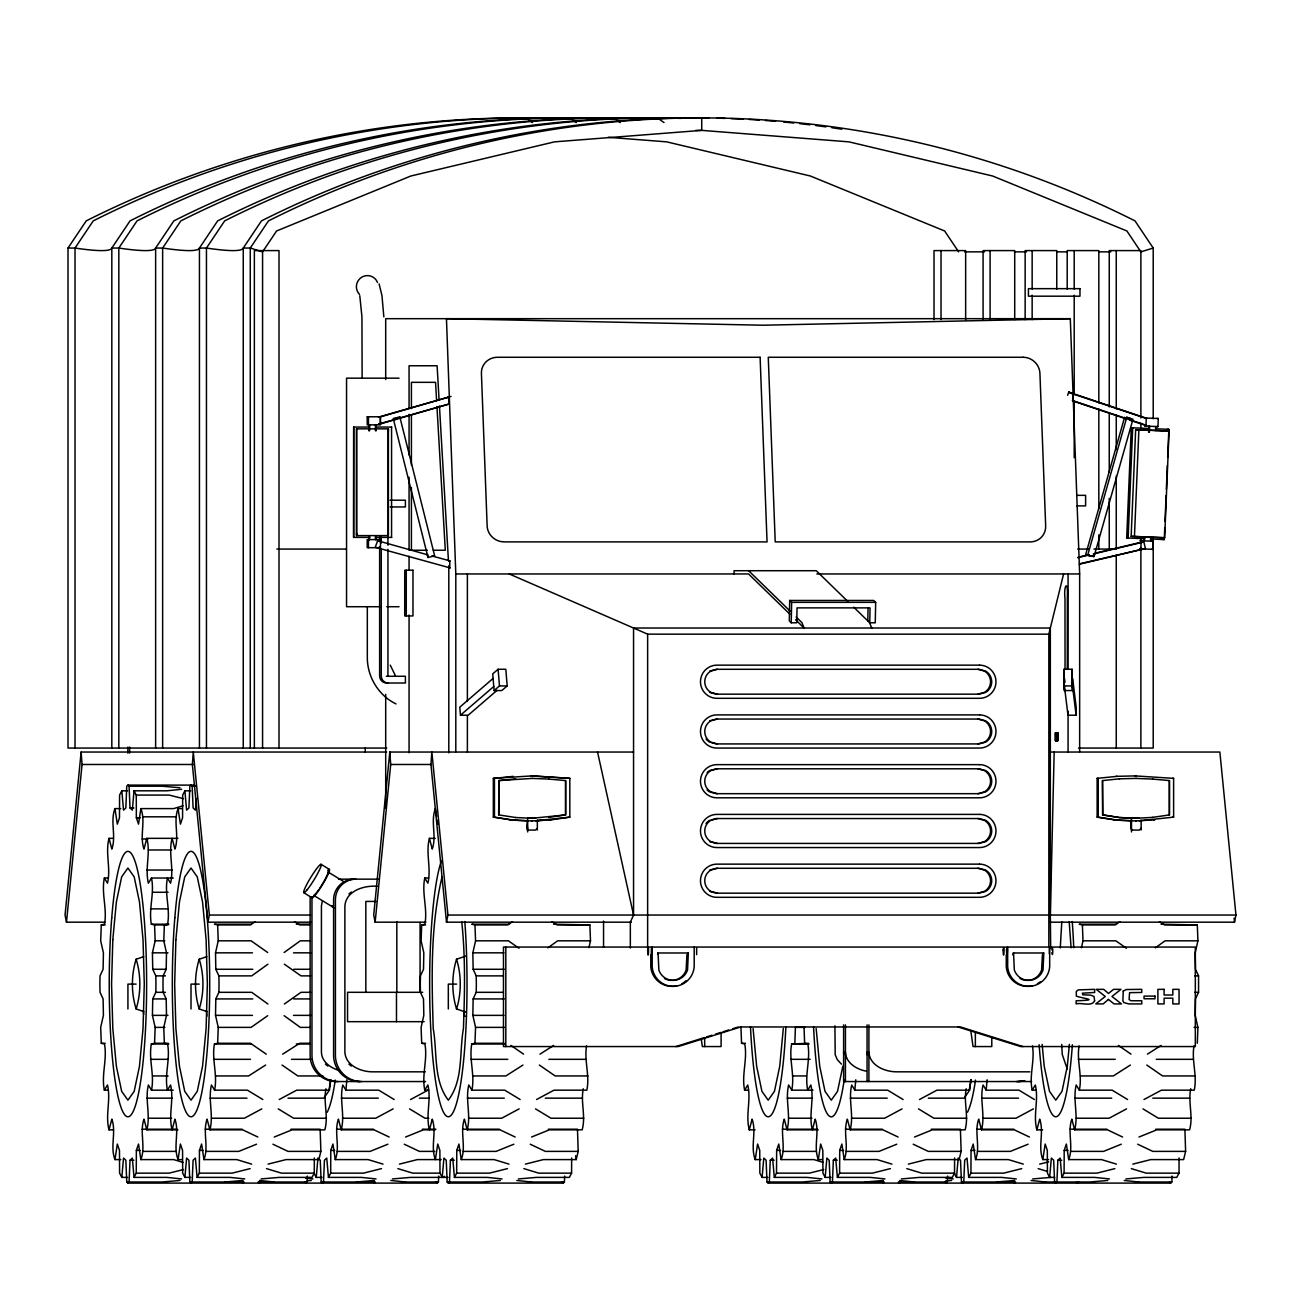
<?xml version="1.0" encoding="UTF-8"?>
<svg xmlns="http://www.w3.org/2000/svg" width="1301" height="1301" viewBox="0 0 1301 1301"><rect width="100%" height="100%" fill="white"/><g stroke="black" fill="none" stroke-linecap="round" stroke-linejoin="round"><path stroke-width="1.5" d="M369.728 537.394L353.628 537.394L353.758 427.053L369.728 427.053M356.702 428.842L356.702 535.622L356.685 533.264M368.459 547.688L368.459 539.59M368.752 539.72L368.752 535.687M368.752 430.794L368.752 424.728M369.565 539.72L369.565 535.687M369.565 430.794L369.565 424.728M375.452 539.72L375.452 535.687M375.452 430.794L375.452 424.728M388.137 535.605L388.137 428.842M388.397 431.184L388.397 428.842L356.425 428.842L356.425 535.605L388.397 535.605L388.397 428.842M391.568 537.394L391.568 427.053M527.49 820.801L512.204 820.102L493.323 817.142L493.323 778.356L532.125 775.884L569.822 778.356L569.822 817.142L550.974 819.923L532.044 820.964M532.125 820.964L513.277 820.102L494.445 817.142L494.445 778.356L513.277 776.355M515.716 778.827L499.031 780.584L498.641 814.898M527.181 829.989L527.181 820.199M537.346 829.989L537.346 820.199M565.48 780.584L565.48 814.898L548.811 817.37M532.044 818.296L565.74 814.898L565.74 780.584L548.811 779.088M1131.285 820.801L1115.998 820.102L1097.133 817.142L1097.133 778.356L1117.071 776.355M1135.919 820.964L1117.071 820.102L1098.239 817.142L1098.239 778.356L1097.133 778.356M1136.18 818.296L1119.51 817.532L1102.825 814.898L1102.435 780.584M1130.976 828.038L1130.976 820.199M1131.48 831.957L1131.48 818.231L1139.383 818.231M1141.14 829.989L1141.14 820.199M1169.274 814.898L1169.274 780.584M1152.605 817.37L1169.534 814.898L1169.534 780.584L1152.605 779.088M1140.538 820.655L1173.616 817.142L1173.616 778.356L1134.814 775.884M127.612 1177.389L121.822 1177.389L123.514 1158.069L125.839 1160.232L126.766 1182.007L127.921 1183.097L129.075 1182.007L130.019 1160.232L132.328 1158.069L134.019 1177.389L136.263 1173.144L136.361 1150.393L138.524 1144.051L140.866 1159.598L173.7 1159.598L183.002 1162.427M190.71 1177.389L184.905 1177.389L186.596 1158.069L188.921 1160.232L189.848 1182.007L191.003 1183.097L192.174 1182.007L193.101 1160.232L195.41 1158.069L197.101 1177.389L199.346 1173.144L199.443 1150.393L201.606 1144.051L203.948 1159.598L236.782 1159.598L251.662 1164.119M261.127 1178.934L279.195 1177.389L312.029 1177.389L314.257 1173.144L314.338 1157.971M322.046 1177.389L316.241 1177.389L317.932 1158.069L320.257 1160.232L321.184 1182.007L322.339 1183.097L323.51 1182.007L324.437 1160.232L326.746 1158.069L328.437 1177.389L330.682 1173.144L330.779 1150.393L332.942 1144.051L335.284 1159.598L368.118 1159.598L382.998 1164.119M428.614 1090.173L424.76 1090.173L427.883 1085.001C431.493 1099.882 425.476 1115.071 429.428 1129.853L432.257 1119.136C436.876 1132.309 430.306 1146.636 435.396 1159.598L437.738 1144.051L439.884 1150.393L439.998 1173.144L442.226 1177.389L443.917 1158.069L446.243 1160.232L447.17 1182.007L448.325 1183.097L449.495 1182.007L450.422 1160.232L452.732 1158.069L454.423 1177.389L456.667 1173.144L456.765 1150.393L458.928 1144.051L461.27 1159.598L494.104 1159.598L508.984 1164.119M518.448 1178.934L536.516 1177.389L569.35 1177.389L571.578 1173.144L571.659 1157.971M767.883 1177.389L762.093 1177.389L763.785 1158.069L766.094 1160.232L767.021 1182.007L768.192 1183.097L769.346 1182.007L770.273 1160.232L772.599 1158.069L774.29 1177.389L776.518 1173.144L776.632 1150.393L778.779 1144.051L781.12 1159.598L813.954 1159.598L823.257 1162.427M830.965 1177.389L825.176 1177.389L826.867 1158.069L829.176 1160.232L830.119 1182.007L831.274 1183.097L832.429 1182.007L833.356 1160.232L835.681 1158.069L837.372 1177.389L839.6 1173.144L839.714 1150.393L841.877 1144.051L844.219 1159.598L877.053 1159.598L891.933 1164.119M901.398 1178.934L919.449 1177.389L952.283 1177.389L954.527 1173.144L954.592 1157.971M962.301 1177.389L956.511 1177.389L958.203 1158.069L960.512 1160.232L961.455 1182.007L962.61 1183.097L963.765 1182.007L964.692 1160.232L967.017 1158.069L968.708 1177.389L970.936 1173.144L971.05 1150.393L973.213 1144.051L975.555 1159.598L1008.389 1159.598L1023.269 1164.119M1054.656 1177.389L1049.663 1177.389L1051.354 1158.069L1053.664 1160.232L1054.607 1182.007L1055.762 1183.097L1056.916 1182.007L1057.843 1160.232L1060.169 1158.069L1061.86 1177.389L1064.088 1173.144L1064.202 1150.393L1066.365 1144.051L1068.706 1159.598L1101.54 1159.598L1116.421 1164.119M1125.885 1178.934L1143.937 1177.389L1176.771 1177.389L1179.015 1173.144L1179.08 1157.971M1057.095 734.431L1057.225 732.707L1057.355 738.496M1063.828 685.92L1063.974 669.267L1072.105 669.267L1072.528 690.538L1064.397 690.538L1063.828 685.92L1071.959 685.92L1072.528 690.538M1064.397 690.538L1063.974 669.267M1072.642 678.439L1076.187 707.159L1076.122 715.225L1067.991 715.225L1068.023 711.192M1071.959 685.92L1072.105 669.267M1057.827 738.561L1057.648 732.626L1057.648 740.724L1056.64 740.724L1056.526 732.707L1056.428 740.497L1055.339 740.724L1055.355 732.707L1055.713 740.724L1055.583 738.984M1055.892 737.358L1055.827 734.756M173.228 1090.173L151.501 1090.173C154.705 1074.74 148.46 1059.486 151.355 1044.004L154.559 1043.272L155.161 1027.383L152.428 1015.365L152.737 998.924L155.811 992.321L155.957 984.109L155.811 975.88L152.737 969.278L152.428 952.836L155.161 940.818L154.559 924.946L151.355 924.198C148.46 908.716 154.705 893.462 151.501 878.029L173.228 878.029M181.929 1159.598L178.074 1159.598C172.984 1146.636 179.554 1132.309 174.936 1119.136L172.106 1129.853C168.154 1115.071 174.171 1099.882 170.561 1085.001L167.439 1090.173C164.235 1074.74 170.48 1059.486 167.585 1044.004L164.365 1043.272L163.78 1027.383L166.495 1015.365L166.186 998.924L163.129 992.321L162.967 984.109L163.129 975.88L166.186 969.278L166.495 952.836L163.78 940.818L164.365 924.946L167.585 924.198C170.48 908.716 164.235 893.462 167.439 878.029L170.561 883.2C174.171 868.32 168.154 853.131 172.106 838.348L174.936 849.081C179.554 835.893 172.984 821.565 178.074 808.604L181.929 808.604M262.818 1099.524L247.418 1090.173L214.584 1090.173C217.787 1074.74 211.543 1059.486 214.437 1044.004L217.641 1043.272L218.243 1027.383L215.527 1015.365L215.82 998.924L218.893 992.321L219.04 984.109L218.893 975.88L215.82 969.278L215.527 952.836L218.243 940.818L217.641 924.946L214.437 924.198L251.369 924.198M520.14 1099.524L504.739 1090.173L471.905 1090.173C475.109 1074.74 468.864 1059.486 471.759 1044.004L474.963 1043.272L475.564 1027.383L472.848 1015.365L473.141 998.924L476.215 992.321L476.361 984.109L476.215 975.88L473.141 969.278L472.848 952.836L475.564 940.818L474.963 924.946L471.759 924.198L508.691 924.198M789.691 600.46L789.3 620.902L791.236 622.789L796.749 622.789L797.041 607.876L870.044 607.876L869.751 622.789L875.264 622.789L875.671 602.347L873.719 600.46L789.691 600.46L791.642 602.347L875.671 602.347M791.236 622.789L791.642 602.347M867.8 620.902L868.06 607.843M1161.061 924.198L1197.31 924.946L1197.912 940.818L1195.196 952.836L1195.489 969.278L1198.563 975.88L1198.563 992.321L1195.489 998.924L1195.196 1015.365L1197.912 1027.383L1197.31 1043.272M1055.599 740.724L1055.843 732.626L1056.07 740.724M1067.292 669.365L1067.357 596.622C1068.235 579.4 1063.486 585.011 1064.982 598.379L1065.047 669.104M1050.671 948.055L1050.33 915.042L1054.168 752.043M177.912 838.348L146.818 838.348L143.988 849.081C139.386 835.893 145.94 821.565 140.866 808.604L173.7 808.604L183.002 805.774M304.776 1182.007L305.93 1183.097L307.085 1182.007L307.345 1176.071M127.921 1183.097L437.266 1183.097L438.421 1182.007L438.681 1176.071M448.325 1183.097L563.252 1183.097L564.406 1182.007L564.667 1176.071M945.03 1182.007L946.185 1183.097L947.356 1182.007L947.6 1176.071M1126.699 537.963L1131.268 427.736L1132.699 427.769L1128.13 537.996L1126.699 537.963L1144.766 538.744M1143.709 536.89L1131.154 536.354L1135.659 429.672M1131.154 536.354L1134.456 536.435L1138.879 429.737L1169.079 431.054L1164.655 537.736L1151.287 537.232M1144.782 424.907L1145.823 425.134M1140.831 548.794L1141.188 540.712L1139.952 540.712L1153.206 541.216L1152.865 549.315L1151.629 549.315M1144.246 536.971L1144.083 541.005L1145.043 536.971M1148.604 432.176L1148.848 426.126M1149.401 432.176L1149.645 426.126M1150.767 541.281L1151.743 537.183L1151.564 541.281M1156.166 430.436L1155.564 426.533M1157.955 426.598L1158.297 418.499L1145.043 417.995L1146.279 417.995L1145.953 426.077L1144.717 426.077L1157.955 426.598L1156.719 426.598M1162.834 539.525L1164.265 539.573L1164.769 527.539M1165.013 521.522L1166.103 495.47M1166.347 489.452L1167.355 465.4M1167.68 457.399L1168.851 429.33L1155.353 428.777M768.192 1183.097L1170.672 1183.097L1171.843 1182.007L1172.087 1176.071M108.211 878.029L104.356 878.029C101.153 893.462 107.398 908.716 104.487 924.198L101.283 924.946L100.681 940.818L103.413 952.836L103.104 969.278L100.031 975.88L99.884 984.109L100.031 992.321L103.104 998.924L103.413 1015.365L100.681 1027.383L101.283 1043.272L104.487 1044.004C107.398 1059.486 101.153 1074.74 104.356 1090.173L108.211 1090.173M330.438 1079.765L329.495 1090.173L296.661 1090.173L279.243 1099.524M346.847 1079.765L345.92 1090.173L378.754 1090.173L394.154 1099.524M428.614 878.029L424.76 878.029C421.557 893.462 427.801 908.716 424.907 924.198L421.687 924.946L421.101 940.818L423.817 952.836L423.508 969.278L420.451 975.88L420.288 984.109L420.451 992.321L423.508 998.924L423.817 1015.365L421.101 1027.383L421.687 1043.272L424.907 1044.004C427.801 1059.486 421.557 1074.74 424.76 1090.173M536.565 1099.524L553.982 1090.173L586.816 1090.173C590.02 1075.374 583.986 1060.754 586.572 1045.923M812.995 1090.173L791.756 1090.173C794.96 1074.74 788.715 1059.486 791.61 1044.004L808.506 1043.272M794.83 1043.272L795.415 1027.383L805.075 1027.383M855.782 1079.765L854.838 1090.173L887.672 1090.173L903.089 1099.524M970.692 1079.765L969.765 1090.173L936.931 1090.173L919.498 1099.524M987.117 1079.765L986.174 1090.173L1019.008 1090.173L1034.425 1099.524M1060.266 947.925L1061.795 921.791M1127.577 1099.524L1112.16 1090.173L1079.326 1090.173C1082.546 1075.374 1076.496 1060.754 1079.082 1045.923M1143.986 1099.524L1161.419 1090.173L1194.253 1090.173C1197.457 1075.374 1191.407 1060.754 1193.993 1045.923M151.501 878.029L148.379 883.2C144.753 868.32 150.786 853.131 146.818 838.348M181.62 789.268L166.853 790.813L134.019 790.813L132.328 810.133L130.019 807.97L129.075 786.194L127.921 785.105L126.766 786.194L125.839 807.97L123.514 810.133L121.822 790.813L127.612 790.813M196.435 798.538L195.41 810.133L193.101 807.97L192.174 786.194L191.003 785.105L189.848 786.194L188.921 807.97L186.596 810.133L184.905 790.813L190.71 790.813M657.704 953.861L657.786 952.982L688.327 952.982L687.546 969.977A15.303 15.157 -90 0 1 658.843 969.977L658.062 952.982M688.066 952.982L687.432 954.641M783.3 1028.522L779.754 1066.186L774.453 1091.344L768.192 1100.174L761.931 1091.344L756.629 1066.186L753.084 1028.522M1043.548 952.982L1042.914 954.641M1049.338 953.861L1049.338 948.803M1051.875 949.974C1053.046 942.688 1053.046 959.975 1051.875 952.706M1069.373 1044.378L1067.324 1066.186L1062.023 1091.344L1055.762 1100.174L1049.5 1091.344L1044.199 1066.186L1042.15 1044.378M386.657 752.043L81.134 752.043L65.05 915.042L66.481 922.181L104.942 922.181M66.481 922.181L82.044 764.484L81.134 752.043M633.554 752.043L389.796 752.043L373.712 915.042L375.143 922.181L425.915 922.181M375.143 922.181L390.707 764.484L389.796 752.043M177.912 1129.853L146.818 1129.853C150.786 1115.071 144.753 1099.882 148.379 1085.001L151.501 1090.173M257.842 1137.025L242.734 1129.853L209.9 1129.853C213.868 1115.071 207.851 1099.882 211.461 1085.001L214.584 1090.173M274.251 1137.025L291.993 1129.853L324.827 1129.853C328.698 1116.323 323.136 1102.402 325.966 1088.758M389.178 1137.025L374.07 1129.853L341.236 1129.853C345.204 1115.071 339.187 1099.882 342.797 1085.001L345.92 1090.173M515.163 1137.025L500.056 1129.853L467.222 1129.853C471.19 1115.071 465.173 1099.882 468.783 1085.001L471.905 1090.173M531.572 1137.025L549.315 1129.853L582.149 1129.853C586.019 1116.323 580.457 1102.402 583.287 1088.758M818.166 1129.853L787.089 1129.853C791.041 1115.071 785.023 1099.882 788.634 1085.001L791.756 1090.173M898.097 1137.025L883.005 1129.853L850.171 1129.853C854.123 1115.071 848.106 1099.882 851.716 1085.001L854.838 1090.173M914.522 1137.025L932.264 1129.853L965.098 1129.853C968.969 1116.323 963.407 1102.402 966.236 1088.758M1029.433 1137.025L1014.341 1129.853L981.507 1129.853C985.459 1115.071 979.442 1099.882 983.052 1085.001L986.174 1090.173M1122.584 1137.025L1107.493 1129.853L1074.659 1129.853C1078.61 1115.071 1072.593 1099.882 1076.203 1085.001L1079.326 1090.173M1139.009 1137.025L1156.752 1129.853L1189.586 1129.853C1193.456 1116.323 1187.894 1102.402 1190.724 1088.758M393.666 419.751L396.61 419.198L396.61 417.686M400.188 417.897L399.814 416.889L393.26 418.515L427.996 557.479L434.664 555.836L399.814 416.889M140.866 808.604L138.524 824.151L136.361 817.809L136.263 795.074L134.019 790.813M120.782 1159.598L114.976 1159.598L117.318 1144.051L119.481 1150.393L119.594 1173.144L121.822 1177.389M178.074 1159.598L180.416 1144.051L182.563 1150.393L182.677 1173.144L184.905 1177.389M761.036 1159.598L755.247 1159.598L757.589 1144.051L759.751 1150.393L759.849 1173.144L762.093 1177.389M822.199 1159.598L818.329 1159.598L820.671 1144.051L822.834 1150.393L822.931 1173.144L825.176 1177.389M1048.622 1159.598L1042.817 1159.598L1045.158 1144.051L1047.321 1150.393L1047.419 1173.144L1049.663 1177.389M112.894 838.348L109.024 838.348C105.072 853.131 111.089 868.32 107.479 883.2L104.356 878.029M140.866 1159.598C145.94 1146.636 139.386 1132.309 143.988 1119.136L146.818 1129.853M203.948 1159.598C209.022 1146.636 202.468 1132.309 207.087 1119.136L209.9 1129.853M290.985 1129.219L320.144 1129.219L320.875 1151.385L318.875 1159.598L286.041 1159.598L268.087 1164.119M335.284 1159.598C340.358 1146.636 333.804 1132.309 338.423 1119.136L341.236 1129.853M435.233 838.348L429.428 838.348C425.476 853.131 431.493 868.32 427.883 883.2L424.76 878.029M461.27 1159.598C466.343 1146.636 459.79 1132.309 464.408 1119.136L467.222 1129.853M548.306 1129.219L577.465 1129.219L578.197 1151.385L576.197 1159.598L543.363 1159.598L525.409 1164.119M781.12 1159.598C786.211 1146.636 779.641 1132.309 784.259 1119.136L787.089 1129.853M844.219 1159.598C849.293 1146.636 842.723 1132.309 847.341 1119.136L850.171 1129.853M931.24 1129.219L960.414 1129.219L961.13 1151.385L959.13 1159.598L926.296 1159.598L908.342 1164.119M975.555 1159.598C980.629 1146.636 974.059 1132.309 978.677 1119.136L981.507 1129.853M1068.706 1159.598C1073.78 1146.636 1067.21 1132.309 1071.829 1119.136L1074.659 1129.853M1155.727 1129.219L1184.902 1129.219L1185.618 1151.385L1183.617 1159.598L1150.783 1159.598L1132.829 1164.119M207.932 922.181L209.363 915.042L193.28 752.043L192.369 764.484L207.932 922.181L311.15 922.181M446.503 922.181L447.934 915.042L431.851 752.043L430.94 764.484L446.503 922.181L631.31 922.181M1049.696 922.181L1234.519 922.181L1235.95 915.042L1219.866 752.043L1050.33 752.043M331.056 1079.732L328.6 1091.344L324.437 1097.231M442.064 876.858C430.257 926.426 431.672 977.945 433.217 1028.522C437.461 1052.07 433.054 1080.172 448.325 1100.174C463.611 1080.172 459.204 1052.07 463.432 1028.522C464.717 992.988 465.53 957.26 461.757 921.84M842.837 1066.186L837.535 1091.344L831.274 1100.174L825.013 1091.344L819.711 1066.186L816.166 1028.522M971.31 1079.732L968.871 1091.344L964.692 1097.231M588.93 947.681L590.491 940.818L589.89 924.946L553.624 924.198M1081.44 947.681L1083.001 940.818L1082.399 924.946L1079.196 924.198L1116.128 924.198M1048.834 947.551L1048.834 634.156L1063.6 573.952M112.894 1129.853L109.024 1129.853L111.853 1119.136C116.472 1132.309 109.902 1146.636 114.976 1159.598M755.084 1129.853L749.295 1129.853L752.108 1119.136C756.727 1132.309 750.173 1146.636 755.247 1159.598M1042.654 1129.853L1036.864 1129.853L1039.694 1119.136C1044.296 1132.309 1037.743 1146.636 1042.817 1159.598M1090.303 556.064L1085.652 554.633L1124.601 417.247M1087.847 554.681L1126.78 417.296L1132.976 419.198L1094.043 556.584L1085.652 554.633M322.388 900.845L321.428 905.919L321.428 1052.167C321.623 1061.616 330.503 1068.023 338.862 1070.333M1094.58 553.673L1093.734 556.584L1087.262 555.12M1067.649 395.325L1068.706 392.121L1146.832 418.353M120.782 808.604L114.976 808.604C109.902 821.565 116.472 835.893 111.853 849.081L109.024 838.348M143.712 956.674L136.133 959.227C131.173 974.986 131.173 993.232 136.133 1008.974L143.712 1011.528M136.133 1008.974C141.077 993.232 141.077 974.986 136.133 959.227M206.794 956.674L199.216 959.227C194.272 974.986 194.272 993.232 199.216 1008.974L206.794 1011.528M199.216 1008.974C204.176 993.232 204.176 974.986 199.216 959.227M466.002 956.04L456.537 959.227C451.593 974.986 451.593 993.232 456.537 1008.974L466.002 1012.162M456.537 1008.974C461.497 993.232 461.497 974.986 456.537 959.227M1050.33 915.042L1050.33 628.025L633.554 628.025L633.554 915.042L630.335 922.181L630.335 948.055M104.356 1090.173L107.479 1085.001C111.089 1099.882 105.072 1115.071 109.024 1129.853M748.482 1090.173L744.611 1090.173L747.733 1085.001C751.344 1099.882 745.327 1115.071 749.295 1129.853M1036.051 1090.173L1032.197 1090.173L1035.32 1085.001C1038.93 1099.882 1032.896 1115.071 1036.864 1129.853M386.706 748.059L68.01 748.059L68.01 248.052L86.224 220.877A981.442 971.652 -90 0 1 533.605 118.017M262.574 748.059L262.574 251.857L276.576 230.976L410.791 176.025L554.519 141.858L701.727 130.376L848.951 141.858L992.679 176.025L1126.894 230.976L1140.879 251.857L1153.206 248.052L1134.992 220.877A981.442 971.652 90 0 0 701.727 117.903L694.718 117.903A981.442 971.652 -90 0 0 261.468 220.877L243.254 248.052L243.254 748.059M696.653 948.039L696.653 954.641M1012.845 954.901L1013.268 952.982L1043.809 952.982L1043.028 969.977A15.303 15.157 -90 0 1 1014.325 969.977L1013.544 952.982M333.284 905.642L332.519 906.846L331.804 905.642M537.346 828.282L535.573 830.103L527.686 830.038L527.181 825.045M1141.14 828.282L1139.383 830.103L1131.48 830.038L1130.976 825.045M121.822 790.813L119.594 795.074L119.481 817.809L117.318 824.151L114.976 808.604M184.905 790.813L182.677 795.074L182.563 817.809L180.416 824.151L178.074 808.604M260.411 1182.007L259.257 1183.097L258.102 1182.007L307.085 1182.007M443.365 1177.389L444.519 1176.315M900.682 1182.007L899.528 1183.097L898.357 1182.007L947.356 1182.007M1078.692 1182.007L1077.521 1183.097L1076.366 1182.007M498.088 669.267L492.721 673.885L494.104 690.538L501.828 690.538L507.195 685.92L505.813 669.267L498.088 669.267L499.47 685.92L494.104 690.538M493.095 678.439L459.79 707.159L460.456 715.225L468.181 715.225L496.949 690.424M460.456 715.225L493.762 686.505M348.896 893.966L351.335 892.031M267.925 964.187L251.727 975.88L218.893 975.88M284.122 952.511L300.336 940.818L309.98 940.818M547.932 947.827L557.657 940.818L590.491 940.818M1155.353 947.827L1165.078 940.818L1197.912 940.818M267.713 1015.691L251.077 1027.383L218.243 1027.383M284.35 1004.014L300.986 992.321L310.63 992.321M255.207 921.677L250.475 924.946L217.641 924.946M512.529 921.677L507.797 924.946L474.963 924.946M1119.966 921.677L1115.233 924.946L1082.399 924.946M265.632 1065.047L248.572 1075.943L215.738 1075.943M282.675 1054.152L299.734 1043.272L309.378 1043.272M522.953 1065.047L505.894 1075.943L473.06 1075.943M539.996 1054.152L553.641 1045.435M1130.374 1065.047L1113.314 1075.943L1080.48 1075.943M1147.433 1054.152L1161.077 1045.435M261.81 1108.875L244.377 1118.226L211.543 1118.226M393.146 1108.875L375.713 1118.226L342.879 1118.226M410.579 1099.524L427.996 1090.173M519.132 1108.875L501.698 1118.226L468.864 1118.226M902.065 1108.875L884.647 1118.226L851.813 1118.226M1033.401 1108.875L1015.983 1118.226L983.149 1118.226M1126.552 1108.875L1109.135 1118.226L1076.301 1118.226M256.525 1144.213L238.782 1151.385L205.948 1151.385M387.861 1144.213L370.118 1151.385L337.284 1151.385M405.587 1137.025L423.329 1129.853L435.233 1129.853M513.846 1144.213L496.104 1151.385L463.27 1151.385M896.779 1144.213L879.053 1151.385L846.219 1151.385M1028.115 1144.213L1010.389 1151.385L977.555 1151.385M1121.267 1144.213L1103.541 1151.385L1070.707 1151.385M675.853 1046.557L704.687 1037.515L704.687 1046.557M706.508 1036.946L711.989 1035.222M715.631 1034.084L721.096 1032.376L721.096 1046.557L702.345 1046.557L701.223 1038.54M723.014 1031.774L728.771 1029.969M732.609 1028.766L738.35 1026.961M740.692 1026.961L678.195 1046.557L503.471 1046.557L503.471 947.063L1195.326 947.063L1195.326 1046.557L1020.618 1046.557L958.105 1026.961M378.542 417.101L449.04 397L449.04 404.026L379.502 424.159M379.599 417.101L451.024 396.415M378.461 424.159L393.91 419.686M399.7 418.011L449.04 404.026M709.647 671.088L716.266 669.299L979.035 669.299L985.654 671.088A12.294 12.164 -90 0 1 985.654 692.376L979.035 694.181L716.266 694.181L709.647 692.376M717.436 669.299L710.818 671.088A12.294 12.164 -90 0 0 710.818 692.376L717.436 694.181M709.647 720.835L716.266 719.046L979.035 719.046L985.654 720.835A12.294 12.164 -90 0 1 985.654 742.123L979.035 743.928L716.266 743.928L711.305 742.578M717.436 719.046L710.818 720.835A12.294 12.164 -90 0 0 710.818 742.123L717.436 743.928M977.864 694.181L984.483 692.376A12.294 12.164 -90 0 0 984.483 671.088L977.864 669.299M717.436 768.793L710.818 770.582A12.294 12.164 -90 0 0 710.818 791.87L717.436 793.675M977.864 743.928L984.483 742.123A12.294 12.164 -90 0 0 984.483 720.835L977.864 719.046M711.305 819.89L716.266 818.54L979.035 818.54L985.654 820.329A12.294 12.164 -90 0 1 985.654 841.617L979.035 843.422L716.266 843.422L709.647 841.617M717.436 818.54L710.818 820.329A12.294 12.164 -90 0 0 710.818 841.617L717.436 843.422M977.864 793.675L984.483 791.87A12.294 12.164 -90 0 0 984.483 770.582L977.864 768.793M709.647 870.076L716.266 868.287L979.035 868.287L985.654 870.076A12.294 12.164 -90 0 1 985.654 891.364L979.035 893.169L716.266 893.169L709.647 891.364M717.436 868.287L710.818 870.076A12.294 12.164 -90 0 0 710.818 891.364L717.436 893.169M977.864 843.422L984.483 841.617A12.294 12.164 -90 0 0 984.483 820.329L977.864 818.54M977.864 893.169L984.483 891.364A12.294 12.164 -90 0 0 984.483 870.076L977.864 868.287M183.457 1169.534L169.097 1173.144L136.263 1173.144M250.134 1168.623L232.18 1173.144L199.346 1173.144M381.469 1168.623L363.516 1173.144L330.682 1173.144M399.423 1164.119L417.377 1159.598L441.185 1159.598M507.455 1168.623L489.501 1173.144L456.667 1173.144M823.712 1169.534L809.352 1173.144L776.518 1173.144M890.388 1168.623L872.434 1173.144L839.6 1173.144M1021.724 1168.623L1003.77 1173.144L970.936 1173.144M1039.678 1164.119L1048.655 1161.858M1114.876 1168.623L1096.922 1173.144L1064.088 1173.144M1078.22 557.186L1087.945 554.876M1095.718 553.039L1140.44 542.419M1077.781 557.674L1089.441 554.893M1093.328 553.982L1143.888 541.964L1145.384 548.55L1079.277 564.26M1079.716 563.772L1145.384 548.55M550.99 819.744L536.744 820.655L569.822 817.142M1153.678 819.923L1154.784 819.744L1135.838 820.964M498.771 780.584L532.385 778.405M1119.51 778.827L1102.565 780.584L1102.565 814.898L1119.25 817.532L1135.919 818.296M179.977 1180.479L161.909 1182.007L126.766 1182.007M225.008 1182.007L243.059 1180.479M307.296 1180.82L311.313 1180.479M356.344 1182.007L374.395 1180.479M392.463 1178.934L410.531 1177.389L448.032 1177.389M500.381 1180.479L482.329 1182.007L447.17 1182.007M820.248 1180.479L802.18 1182.007L767.021 1182.007M865.263 1182.007L883.33 1180.479M945.551 1180.983L951.584 1180.479M996.599 1182.007L1014.666 1180.479M1032.734 1178.934L1050.785 1177.389M1107.818 1180.479L1089.75 1182.007L1043.532 1182.007M535.573 820.768L537.346 820.655M1139.383 820.768L1141.14 820.655M1135.838 818.296L1152.865 817.37M1115.965 776.355L1135.919 775.884M1119.25 778.827L1136.18 778.405M1079.651 751.734L1079.651 573.952L1070.3 318.68L763.053 325.217L446.454 318.68L455.805 573.952L455.805 751.734M519.489 117.903L526.498 117.903A981.442 971.652 90 0 1 550.713 118.212M111.821 748.059L111.821 248.052L130.035 220.877A981.442 971.652 -90 0 1 563.3 117.903L570.31 117.903A981.442 971.652 90 0 1 592.508 118.163M155.632 748.059L155.632 248.052L173.846 220.877A981.442 971.652 -90 0 1 607.095 117.903L614.105 117.903A981.442 971.652 90 0 1 636.303 118.163M199.443 748.059L199.443 248.052L217.657 220.877A981.442 971.652 -90 0 1 650.907 117.903L657.916 117.903A981.442 971.652 90 0 1 680.114 118.163M695.71 130.376L701.727 130.376L701.727 117.903A981.442 971.652 90 0 0 268.478 220.877L250.264 248.052L250.264 748.059M68.01 248.052L75.019 248.052A987.573 40.786 16.9 0 0 111.821 248.052L118.83 248.052A987.573 40.786 16.9 0 0 155.632 248.052L162.641 248.052A987.573 40.786 16.9 0 0 199.443 248.052L206.452 248.052A987.573 40.786 16.9 0 0 243.254 248.052L250.264 248.052L262.574 251.857M964.61 251.857L984.532 251.857M1014.487 251.857L1026.522 251.857M1056.623 251.857L1066.657 251.857M1098.76 251.857L1110.794 251.857M1070.3 318.68L385.698 318.68L385.698 379.616M399.049 378.168L346.554 378.168L346.554 606.721L380.819 606.721M1072.805 400.643L1072.886 394.187L1068.69 392.121L1072.87 393.52M1145.075 418.109L1146.116 418.109M1157.061 418.499L1158.297 418.499M375.599 427.053L391.682 427.053M1155.76 430.501L1149.125 430.241M1076.659 495.339L1085.619 495.339L1085.619 505.894L1076.659 505.894M390.024 500.202L405.408 500.202L405.408 506.951L390.186 506.951M1144.246 536.906L1151.743 537.183M375.599 537.394L391.682 537.394M1151.97 541.216L1153.206 541.216M276.885 549.071L346.05 549.071M1077.651 549.071L1088.986 549.071M1093.913 549.071L1116.258 549.071L1116.258 475.971M427.362 550.242L411.409 550.242L411.409 487.533M433.331 550.242L445.3 550.242L436.957 406.611M455.805 573.952L733.829 573.952M816.865 573.952L1079.651 573.952M386.739 606.721L399.049 606.721M509.228 573.952L647.638 634.156L1048.834 634.156M386.316 676.26L405.408 676.26L405.408 683.009L386.576 683.009A7.009 6.944 -90 0 1 379.632 675.983L379.632 547.038M499.47 685.92L507.195 685.92M1057.355 732.707L1056.103 732.707L1056.217 740.724M1057.827 732.707L1057.843 740.838L1057.648 734.87M1078.562 748.059L1153.206 748.059L1153.206 538.712M82.044 764.484L193.361 764.484M390.707 764.484L431.33 764.484M493.323 778.356L494.445 778.356M569.822 778.356L531.019 775.884M1172.51 778.356L1173.616 778.356M499.031 780.584L498.771 814.898L515.716 817.532M127.921 785.105L194.451 785.105M129.075 786.194L161.909 786.194L179.977 787.739M192.174 786.194L196.028 786.194M136.263 795.074L169.097 795.074L183.457 798.668M130.019 807.97L133.905 807.97M142.866 816.817L175.7 816.817M493.323 817.142L494.445 817.142M1097.133 817.142L1098.239 817.142M1172.51 817.126L1173.616 817.142M136.361 817.809L140.248 817.809M535.573 818.231L527.686 818.231L527.686 831.957M142.134 838.982L147.972 838.982M148.46 849.976L171.634 849.976M146.948 870.044L172.22 870.044M338.536 879.151L378.396 879.151M377.144 886.274C364.182 885.233 346.033 890.746 344.879 905.919L344.879 1052.167C345.692 1065.747 361.255 1071.991 373.127 1071.829L425.411 1071.829M152.656 892.275L168.105 892.275M375.94 901.43L365.841 901.43L365.841 992.305M150.461 908.879L167.959 908.879M209.363 915.042L310.565 915.042M447.934 915.042L1235.95 915.042M151.355 924.198L168.854 924.198M296.303 924.198L309.914 924.198M101.283 924.946L105.153 924.946M154.559 924.946L168.073 924.946M309.378 924.946L299.734 924.946L294.611 921.677M421.687 924.946L425.557 924.946M589.89 924.946L557.056 924.946L551.933 921.677M1197.31 924.946L1164.476 924.946L1159.37 921.677M155.161 940.818L164.82 940.818M218.243 940.818L251.077 940.818L267.713 952.511M475.564 940.818L508.398 940.818L518.985 948.25M1083.001 940.818L1115.835 940.818L1126.406 948.25M152.428 952.836L167.992 952.836M215.527 952.836L252.459 952.836M293.506 952.836L311.004 952.836M472.848 952.836L503.942 952.836M152.737 969.278L166.349 969.278M215.82 969.278L252.768 969.278M293.798 969.278L309.362 969.278M473.141 969.278L504.251 969.278M155.811 975.88L165.471 975.88M310.63 975.88L300.986 975.88L284.35 964.187M476.215 975.88L503.259 975.88M1194.708 975.88L1198.563 975.88M136.133 984.109L127.921 984.109L127.921 1008.974M199.216 984.109L191.003 984.109L191.003 1008.974M456.537 984.109L448.325 984.109L448.325 1008.974M155.811 992.321L165.471 992.321M218.893 992.321L251.727 992.321L267.925 1004.014M422.695 992.305L347.546 992.305L347.546 1021.675L424.142 1021.675M476.215 992.321L503.259 992.321M1194.708 992.321L1198.563 992.321M152.737 998.924L166.349 998.924M215.82 998.924L252.768 998.924M293.798 998.924L309.362 998.924M473.141 998.924L504.251 998.924M152.428 1015.365L167.992 1015.365M215.527 1015.365L252.459 1015.365M293.506 1015.365L311.004 1015.365M472.848 1015.365L503.942 1015.365M465.416 1016.162L464.246 1016.162L463.806 1010.763M740.367 1026.961L960.447 1026.961L1022.944 1046.557M155.161 1027.383L164.82 1027.383M309.98 1027.383L300.336 1027.383L284.122 1015.691M475.564 1027.383L504.544 1027.383M1194.058 1027.383L1197.912 1027.383M101.283 1043.272L105.153 1043.272M154.559 1043.272L168.236 1043.272M217.641 1043.272L250.475 1043.272L266.266 1054.152M421.687 1043.272L425.557 1043.272M474.963 1043.272L503.942 1043.272M740.952 1027.383L741.554 1043.272L745.408 1043.272M151.355 1044.004L168.854 1044.004M214.437 1044.004L251.369 1044.004M296.303 1044.004L309.914 1044.004M471.759 1044.004L504.804 1044.004M791.61 1044.004L809.108 1044.004M150.461 1059.323L167.959 1059.323M213.543 1059.323L250.491 1059.323M291.522 1059.323L310.972 1059.323M470.864 1059.323L507.813 1059.323M548.843 1059.323L585.792 1059.323M790.732 1059.323L810.165 1059.323M1078.301 1059.323L1115.233 1059.323M1156.28 1059.323L1193.212 1059.323M1029.872 1071.829L897.137 1071.829C885.265 1071.991 869.718 1065.747 868.905 1052.167L867.068 1052.167L867.312 1054.737M152.656 1075.943L168.105 1075.943M322.924 1075.943L297.815 1075.943L282.041 1065.047M587.971 1075.943L555.137 1075.943L539.362 1065.047M792.911 1075.943L806.441 1075.943M1195.408 1075.943L1162.574 1075.943L1146.799 1065.047M425.541 1081.554L336.178 1081.554A26.296 26.036 -90 0 1 310.142 1055.257L310.142 899.853A20.718 20.507 90 0 1 310.321 897.153M1031.595 1081.554L843.617 1081.554L843.617 1024.879M146.948 1098.158L172.22 1098.158M210.03 1098.158L246.979 1098.158M288.009 1098.158L324.957 1098.158M341.366 1098.158L378.315 1098.158M419.345 1098.158L429.07 1098.158M467.352 1098.158L504.3 1098.158M545.33 1098.158L582.279 1098.158M787.219 1098.158L812.491 1098.158M850.301 1098.158L887.233 1098.158M928.28 1098.158L965.212 1098.158M981.637 1098.158L1018.569 1098.158M1074.789 1098.158L1111.721 1098.158M1152.767 1098.158L1189.699 1098.158M148.46 1118.226L171.634 1118.226M326.47 1118.226L293.636 1118.226L278.219 1108.875M428.826 1118.226L424.972 1118.226L409.555 1108.875M583.791 1118.226L550.957 1118.226L535.54 1108.875M788.731 1118.226L811.905 1118.226M966.724 1118.226L933.89 1118.226L918.49 1108.875M1191.212 1118.226L1158.378 1118.226L1142.977 1108.875M142.134 1129.219L177.131 1129.219M205.233 1129.219L242.165 1129.219M336.569 1129.219L373.501 1129.219M422.321 1129.219L435.933 1129.219M462.554 1129.219L499.486 1129.219M782.405 1129.219L817.402 1129.219M845.487 1129.219L882.436 1129.219M976.823 1129.219L1013.772 1129.219M1069.975 1129.219L1106.923 1129.219M136.361 1150.393L140.248 1150.393M199.443 1150.393L203.33 1150.393M330.779 1150.393L334.666 1150.393M456.765 1150.393L460.652 1150.393M776.632 1150.393L780.519 1150.393M839.714 1150.393L843.601 1150.393M971.05 1150.393L974.937 1150.393M1064.202 1150.393L1068.088 1150.393M142.866 1151.385L175.7 1151.385M320.875 1151.385L288.041 1151.385L272.934 1144.213M434.827 1151.385L419.377 1151.385L404.269 1144.213M578.197 1151.385L545.363 1151.385L530.255 1144.213M783.137 1151.385L815.971 1151.385M961.13 1151.385L928.296 1151.385L913.204 1144.213M1185.618 1151.385L1152.784 1151.385L1137.692 1144.213M130.019 1160.232L133.905 1160.232M450.422 1160.232L454.309 1160.232M770.273 1160.232L774.16 1160.232M833.356 1160.232L837.242 1160.232M1057.843 1160.232L1061.73 1160.232M314.257 1173.144L281.423 1173.144L266.542 1168.623M439.803 1173.144L412.759 1173.144L397.878 1168.623M571.578 1173.144L538.744 1173.144L523.864 1168.623M954.527 1173.144L921.693 1173.144L906.813 1168.623M1179.015 1173.144L1146.181 1173.144L1131.301 1168.623M134.019 1177.389L166.853 1177.389L181.62 1178.934M197.101 1177.389L229.935 1177.389L244.718 1178.934M328.437 1177.389L361.271 1177.389L376.054 1178.934M454.423 1177.389L487.257 1177.389L502.04 1178.934M774.29 1177.389L807.124 1177.389L821.89 1178.934M837.372 1177.389L870.206 1177.389L884.973 1178.934M968.708 1177.389L1001.542 1177.389L1016.309 1178.934M1061.86 1177.389L1094.694 1177.389L1109.46 1178.934M189.848 1182.007L244.003 1182.007L242.848 1183.097L241.677 1182.007M321.184 1182.007L375.339 1182.007L374.184 1183.097L373.013 1182.007M403.277 1182.007L438.421 1182.007M529.263 1182.007L564.406 1182.007M830.119 1182.007L884.257 1182.007L883.103 1183.097L881.948 1182.007M961.455 1182.007L1015.593 1182.007L1014.438 1183.097L1013.284 1182.007M1136.684 1182.007L1171.843 1182.007M1142.343 548.908L1143.807 548.924L1139.774 548.794M1167.404 429.297L1168.851 429.33M1138.879 429.737L1135.578 429.672L1150.1 430.289M1169.079 431.054L1155.727 430.55M1135.919 778.405L1152.865 779.088M532.125 778.405L549.071 779.088M1131.268 427.736L1149.336 428.517M1134.456 536.435L1164.655 537.736M1150.214 538.956L1164.265 539.573M1139.611 548.794L1152.865 549.315M515.456 817.532L532.385 818.296M608.217 137.304L666.697 141.858L810.425 176.025L944.64 230.976L958.642 251.857M1124.227 1180.479L1139.009 1182.007M1031.075 1180.479L1045.858 1182.007M945.843 1178.169L953.226 1178.934M899.739 1180.479L914.522 1182.007M516.806 1180.479L531.572 1182.007M390.82 1180.479L405.587 1182.007M305.572 1178.169L312.956 1178.934M259.484 1180.479L274.251 1182.007M1140.05 542.501L1141.091 542.631M379.404 541.395L380.461 541.509M1113.705 819.744L1115.998 820.102M509.911 819.744L512.204 820.102M1124.308 418.239L1126.259 418.564L1126.633 417.279L1129.805 418.223L1129.74 419.735L1132.553 420.711L1130.992 420.434M741.554 1043.272L744.757 1044.004C747.652 1059.486 741.407 1074.74 744.611 1090.173M866.368 1071.162C856.79 1069.487 845.796 1062.966 845.439 1052.167L843.617 1052.167L843.861 1054.737M427.931 554.893L377.632 540.728L375.241 547.249L450.211 567.935M431.851 555.966L450.065 560.877M1038.149 1168.623L1047.451 1171.453M1073.374 394.04L1145.791 418.353M1072.317 400.448L1146.62 425.411M1073.162 401.098L1126.52 419.003M1130.341 420.288L1145.579 425.411M396.008 703.906C378.689 695.645 367.354 676.91 367.321 657.818L367.321 606.721M320.989 864.271L329.283 869.328M327.787 871.833L344.781 882.208M334.097 907.822L313.704 895.364A13.758 1.659 -58.6 0 0 318.908 889.477M303.914 892.795L312.207 897.869M1118.388 1045.435L1131.008 1054.152M510.951 1045.435L523.587 1054.152M348.896 1064.137L351.335 1066.072M325.429 1064.137L327.868 1066.072M841.454 1064.137L837.324 1059.697L835.193 1054.737L834.917 1025.773M1169.518 1182.007L1170.672 1183.097M956.511 1177.389L954.267 1173.144M562.097 1182.007L563.252 1183.097M436.111 1182.007L437.266 1183.097M316.241 1177.389L314.013 1173.144M847.927 601.55L816.247 570.716L734.089 570.716L734.089 573.952L748.563 573.952L789.853 614.153M853.684 607.16L869.751 622.789M871.719 628.025L869.507 622.577M748.628 570.716L790.357 611.356M796.114 616.967L801.871 622.577L804.148 628.09L795.545 619.699M427.379 554.665L428.013 557.479M651.476 947.762L651.281 954.641M395.341 675.544L390.267 665.153M379.111 283.927L381.957 295.571L383.844 316.875M1067.227 1069.032L1062.266 1054.46L1061.681 1044.41M818.329 1159.598C813.255 1146.636 819.809 1132.309 815.207 1119.136L812.377 1129.853C808.409 1115.071 814.442 1099.882 810.832 1085.001L807.71 1090.173C804.49 1074.74 810.734 1059.486 807.84 1044.004L804.636 1043.272L804.034 1027.383M429.428 838.348L432.257 849.081C436.876 835.893 430.306 821.565 435.396 808.604L436.567 816.377M597.549 752.043L633.554 915.042M359.792 295.766L361.938 316.875L362.133 378.168M575.611 1155.711L576.197 1159.598M437.152 820.264L437.738 824.151M970.774 1030.538L973.034 1046.557L991.785 1046.557L991.785 1037.515M1072.561 686.505L1076.122 715.225M1064.511 678.439L1064.982 682.277M1064.446 686.505L1067.991 715.225M1032.197 1090.173C1028.977 1075.374 1035.027 1060.754 1032.441 1045.923M1234.112 918.132L1234.519 922.181M1069.194 921.84L1071.097 947.762M206.485 1010.763L206.924 1016.162M143.403 1010.763L143.695 1014.357M439.087 399.927L437.103 365.76L409.067 365.76L409.067 408.303M439.445 405.961L448.438 560.78M436.599 400.545L435.542 382.331L411.409 382.331L411.409 408.628M1057.469 733.683L1057.355 734.984M1057.095 739.017L1057.225 740.724L1057.469 734.431M1153.206 248.052L1153.206 418.792M1140.879 417.946L1140.879 250.589L1109.249 250.589L1109.249 406.937M1140.879 423.183L1140.879 429.281M1140.879 537.427L1140.879 541.476M1140.879 547.558L1140.879 748.059M1116.258 250.589L1116.258 408.969M1116.258 415.068L1116.258 449.577M1116.258 555.169L1116.258 748.059M1109.249 413.035L1109.249 471.921M1109.249 498.316L1109.249 549.071M1098.825 402.887L1098.825 250.589L1067.194 250.589L1067.194 289.18M1098.825 408.969L1098.825 508.463M1098.825 534.857L1098.825 549.071M1074.203 250.589L1074.203 289.18M1074.203 295.262L1074.203 394.756M1074.203 400.854L1074.203 457.708M1068.072 573.952L1068.072 669.072M1068.072 711.566L1068.072 752.043M1057.03 732.707L1057.03 740.724M1056.77 289.18L1056.77 250.589L1025.139 250.589L1025.139 319.623M1056.916 732.707L1056.754 740.724M1049.679 947.063L1049.679 966.708A21.288 21.06 -90 0 1 1028.684 986.353A21.288 21.06 -90 0 1 1007.673 966.708L1007.673 947.063M1042.394 954.853L1041.613 969.977A15.303 15.157 -90 0 1 1020.033 978.531M1032.148 250.589L1032.148 289.18M1032.148 295.262L1032.148 319.623M1014.715 319.623L1014.715 250.589L983.084 250.589L983.084 319.623M1006.258 954.918L1006.258 966.708A21.288 21.06 -90 0 0 1032.457 985.703M990.094 250.589L990.094 319.623M975.36 1032.376L975.36 1046.557M965.651 319.623L965.651 250.589L934.02 250.589L934.02 319.623M941.03 250.589L941.03 319.623M868.905 1024.879L868.905 1081.554M867.068 1024.879L867.068 1081.554M845.439 1024.879L845.439 1081.554M694.197 947.063L694.197 966.708A21.288 21.06 -90 0 1 673.186 986.353A21.288 21.06 -90 0 1 652.191 966.708L652.191 947.063M686.912 954.853L686.131 969.977A15.303 15.157 -90 0 1 664.535 978.531M650.776 954.918L650.776 966.708A21.288 21.06 -90 0 0 676.975 985.703M647.638 634.156L647.638 947.551M603.55 921.124L603.55 947.258M505.813 947.063L505.813 1046.557M467.384 573.952L467.384 701.45M467.384 715.615L467.384 752.043M448.796 566.813L448.796 752.856M448.731 561.251L449.772 560.796L449.772 567.805L448.731 567.691L448.731 565.756M447.999 397L447.999 397.83M420.077 922.474L420.077 992.305M411.409 414.71L411.409 465.27M409.067 414.385L409.067 454.911M409.067 477.191L409.067 550.128M409.067 556.21L409.067 570.391M409.067 614.966L409.067 752.742M406.27 570.228L406.27 615.926M396.821 921.612L396.821 992.305M396.48 992.305L396.48 1021.675M387.942 537.183L387.942 545.249M387.942 549.282L387.942 676.26M385.698 694.376L385.698 808.1M381.274 536.955L381.274 543.005M381.274 549.055L381.274 675.983A7.009 6.944 -90 0 0 388.218 683.009M380.315 416.889L380.315 423.915L379.274 423.687M379.632 536.955L379.632 540.988M379.404 546.615L379.404 547.688M376.249 424.728L376.249 430.794M376.249 535.687L376.249 539.72M368.459 416.775L368.459 424.858M365.223 748.059L365.223 751.962M353.628 427.053L353.628 537.394M278.999 748.059L278.999 250.589L254.362 250.589L254.362 748.059M206.452 748.059L206.452 248.052L224.666 220.877A981.442 971.652 -90 0 1 657.916 117.903A1029.481 145.061 90 0 0 664.03 122.522M162.641 748.059L162.641 248.052L180.855 220.877A981.442 971.652 -90 0 1 614.105 117.903A1029.481 145.061 90 0 0 620.235 122.522M129.58 747.083L129.58 753.116M127.856 747.083L127.856 753.116M118.83 748.059L118.83 248.052L137.044 220.877A981.442 971.652 -90 0 1 570.31 117.903A1029.481 145.061 90 0 0 576.424 122.522M75.019 748.059L75.019 248.052L93.233 220.877A981.442 971.652 -90 0 1 526.498 117.903A1029.481 145.061 90 0 0 532.613 122.522M539.655 118.115A981.442 971.652 -90 0 1 549.77 118.391M694.718 117.903A981.442 971.652 90 0 1 708.834 118.017M716.916 118.163A981.442 971.652 90 0 1 724.999 118.391M731.064 118.602A981.442 971.652 90 0 1 743.213 119.139M749.278 119.464A981.442 971.652 90 0 1 759.394 120.082M765.46 120.505A981.442 971.652 90 0 1 775.559 121.318M783.641 122.034A981.442 971.652 90 0 1 793.724 123.01M799.757 123.66A981.442 971.652 90 0 1 809.824 124.815M815.841 125.563A981.442 971.652 90 0 1 825.859 126.88M831.859 127.726A981.442 971.652 90 0 1 841.845 129.222M650.907 117.903A981.442 971.652 90 0 1 665.039 118.017M671.088 118.115A981.442 971.652 90 0 1 681.187 118.391M607.095 117.903A981.442 971.652 90 0 1 621.227 118.017M627.277 118.115A981.442 971.652 90 0 1 637.392 118.391M563.3 117.903A981.442 971.652 90 0 1 577.416 118.017M585.499 118.163A981.442 971.652 90 0 1 593.581 118.391M327.998 872.727A13.758 1.659 -58.6 0 1 319.851 888.095M327.738 870.418A16.669 2.017 -58.6 0 1 323.103 883.59A16.669 2.017 -58.6 0 1 311.964 896.779M312.142 897.153A20.718 20.507 -90 0 0 311.964 899.853L311.964 1055.257A26.296 26.036 -90 0 0 338 1081.554M359.629 1081.554A26.296 26.036 -90 0 1 333.593 1055.257L333.593 899.853A20.718 20.507 90 0 1 354.1 879.151M355.921 879.151A20.718 20.507 -90 0 0 335.414 899.853L335.414 1055.257A26.296 26.036 -90 0 0 361.467 1081.554M359.515 294.433A11.058 10.928 -65.1 0 1 361.336 277.455A11.058 10.928 -65.1 0 1 377.501 282.398M706.053 823.517A12.294 12.164 -90 0 1 709.647 820.329M707.126 789.918A12.294 12.164 -90 0 0 709.647 791.87L716.266 793.675L979.035 793.675L985.654 791.87A12.294 12.164 -90 0 0 985.654 770.582L979.035 768.793L716.266 768.793L709.647 770.582A12.294 12.164 -90 0 0 707.126 772.534M709.647 742.123A12.294 12.164 -90 0 1 706.053 738.935M686.099 980.694A21.288 21.06 -90 0 1 681.838 983.767M1040.247 981.832A21.288 21.06 -90 0 1 1037.336 983.767M1024.814 1080.659A26.296 26.036 -90 0 1 1018.081 1081.554M1022.993 1080.659A26.296 26.036 -90 0 1 1016.26 1081.554M335.251 1080.09A132.653 18.686 90 0 1 327.185 1112.241M975.506 1080.09A132.653 18.686 90 0 1 967.44 1112.241M844.17 1080.09A132.653 18.686 90 0 1 813.564 1026.717M785.885 1026.717A132.653 18.686 90 0 1 768.192 1116.762A132.653 18.686 90 0 1 750.482 1026.717M464.815 921.531A132.653 18.686 90 0 1 456.488 1103.443A132.653 18.686 90 0 1 431.216 1037.336A132.653 18.686 90 0 1 441.511 860.612M1072.382 1044.752A132.653 18.686 90 0 1 1055.762 1116.762A132.653 18.686 90 0 1 1039.141 1044.752M1072.235 921.531A132.653 18.686 90 0 1 1073.732 947.697M367.224 416.775L367.224 424.858L380.477 424.858L380.477 416.775L367.224 416.775M112.813 939.68L111.561 984.109L112.813 1028.522L116.358 1066.186L121.66 1091.344L127.921 1100.174L134.182 1091.344L139.483 1066.186L143.029 1028.522L144.281 984.109L143.029 939.68L139.483 902.016L134.182 876.858L127.921 868.027L121.66 876.858L116.358 902.016L112.813 939.68M175.895 939.68L174.659 984.109L175.895 1028.522L179.44 1066.186L184.742 1091.344L191.003 1100.174L197.264 1091.344L202.566 1066.186L206.111 1028.522L207.363 984.109L206.111 939.68L202.566 902.016L197.264 876.858L191.003 868.027L184.742 876.858L179.44 902.016L175.895 939.68M647.654 949.974C648.109 965.131 649.41 940.932 647.654 949.974M1003.136 949.974C1003.591 965.131 1004.892 940.932 1003.136 949.974M1006.502 949.974C1006.958 965.131 1008.259 940.932 1006.502 949.974M1094.629 1000.843C1091.669 1007.153 1081.18 1002.177 1076.138 1003.917L1076.138 1000.762C1100.451 999.965 1084.367 998.908 1076.35 996.111L1076.269 991.492L1078.236 989.882L1094.629 989.345L1094.629 992.468L1082.318 993.183L1082.839 994.81L1090.693 995.135L1094.043 996.485L1094.629 1000.843M1123.251 991.069L1122.877 1000.68L1123.804 1002.567L1128.731 1003.917L1141.758 1003.917L1141.758 1000.762L1130.943 1000.762L1129.105 999.51L1129.577 992.663L1141.758 992.452L1141.758 989.345L1126.406 989.524L1123.251 991.069M1108.419 999.428L1103.167 1003.917L1095.8 1003.917L1105.248 996.468L1096.271 989.345L1103.655 989.345L1108.468 993.427L1113.591 989.345L1120.974 989.345L1111.981 996.468L1121.446 1003.917L1114.079 1003.917L1108.419 999.428M1079.96 288.659L1028.424 288.659L1028.424 296.189L1079.96 296.189L1079.96 288.659M760.109 357.271L497.389 357.271A16.149 15.596 7.8 0 0 481.419 373.289L487.143 525.864A17.043 16.458 7.8 0 0 504.316 541.899L767.053 541.899L760.109 357.271M1023.237 357.271L768.273 357.271L775.217 541.899L1030.181 541.899A17.043 15.97 42.6 0 0 1045.662 525.864L1039.922 373.289A16.149 15.124 42.6 0 0 1023.237 357.271M380.477 539.59L367.224 539.59L367.224 547.688L380.477 547.688L380.477 539.59M412.97 570.228L404.725 570.228L404.725 615.926L412.97 615.926L412.97 570.228M979.572 665.153L716.9 665.153A16.588 16.425 -90 0 0 700.475 681.74A16.588 16.425 -90 0 0 716.9 698.312L979.572 698.312A16.588 16.425 -90 0 0 995.981 681.74A16.588 16.425 -90 0 0 979.572 665.153M979.572 714.899L716.9 714.899A16.588 16.425 -90 0 0 700.475 731.487A16.588 16.425 -90 0 0 716.9 748.059L979.572 748.059A16.588 16.425 -90 0 0 995.981 731.487A16.588 16.425 -90 0 0 979.572 714.899M979.572 764.646L716.9 764.646A16.588 16.425 -90 0 0 700.475 781.234A16.588 16.425 -90 0 0 716.9 797.806L979.572 797.806A16.588 16.425 -90 0 0 995.981 781.234A16.588 16.425 -90 0 0 979.572 764.646M979.572 814.393L716.9 814.393A16.588 16.425 -90 0 0 700.475 830.981A16.588 16.425 -90 0 0 716.9 847.553L979.572 847.553A16.588 16.425 -90 0 0 995.981 830.981A16.588 16.425 -90 0 0 979.572 814.393M979.572 864.14L716.9 864.14A16.588 16.425 -90 0 0 700.475 880.728A16.588 16.425 -90 0 0 716.9 897.316L979.572 897.316A16.588 16.425 -90 0 0 995.981 880.728A16.588 16.425 -90 0 0 979.572 864.14M1164.102 989.345L1157.89 989.345L1157.89 1003.917L1164.102 1003.917L1164.102 998.176L1172.835 998.176L1172.835 1003.917L1179.048 1003.917L1179.048 989.345L1172.835 989.345L1172.835 995.005L1164.102 995.005L1164.102 989.345M1154.995 996.111L1144.051 996.111L1144.051 998.778L1154.995 998.778L1154.995 996.111M307.101 889.851A16.669 2.017 -58.6 0 0 321.233 865.36A16.669 2.017 -58.6 0 0 309.004 880.403A16.669 2.017 -58.6 0 0 307.101 889.851M111.74 917.774A132.653 18.686 90 0 0 127.921 1116.762A132.653 18.686 90 0 0 144.118 917.774A132.653 18.686 90 0 0 111.74 917.774M174.822 917.774A132.653 18.686 90 0 0 191.003 1116.762A132.653 18.686 90 0 0 207.201 917.774A132.653 18.686 90 0 0 174.822 917.774"/></g></svg>
